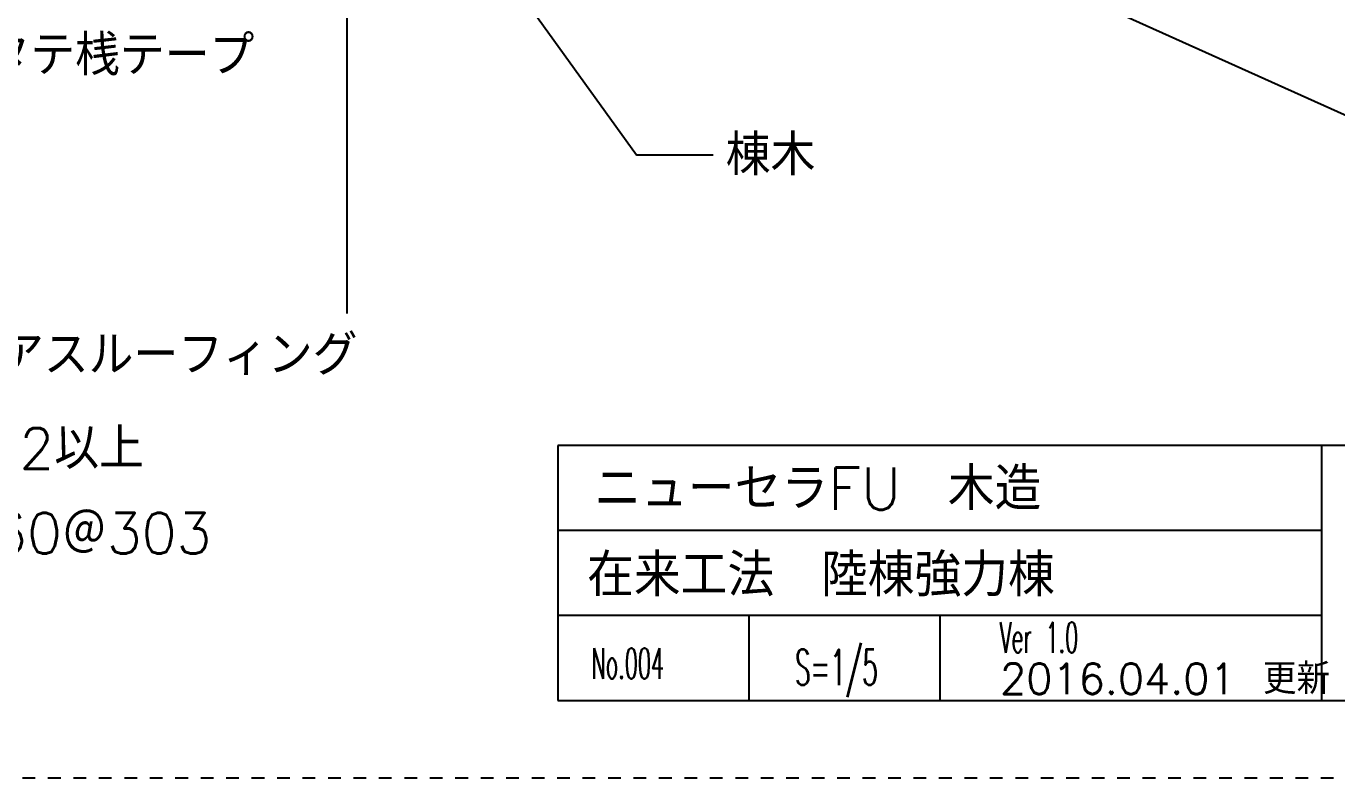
# Model space of a CAD drawing. Extents: x -1727 to 4652, y -2364 to 3340.
# Drawn here: x -845 to -331, y 0 to 295 of the extents above; entities that cross this region are included whole.
import ezdxf

# ---------------------------------------------------------------- set-up
doc = ezdxf.new("R2010")
doc.units = 0
doc.header["$LTSCALE"] = 5
doc.linetypes.add('DASHDOT', pattern=[43, 40, -1, 1, -1])
doc.linetypes.add('DOT', pattern=[2, 1, -1])
for name, color, linetype in [('0-0', 7, 'CONTINUOUS'), ('0-1', 7, 'CONTINUOUS'), ('0-3', 7, 'CONTINUOUS'), ('0-4', 7, 'CONTINUOUS'), ('0-A', 7, 'CONTINUOUS')]:
    doc.layers.add(name, color=color, linetype=linetype)
doc.styles.get("Standard").update_dxf_attribs({"font": 'txt.shx', "bigfont": 'extfont.shx'})

msp = doc.modelspace()

# ---------------------------------------------------------------- linework, layer by layer
at = {"layer": '0-0', "color": 7, "linetype": 'CONTINUOUS'}
for p, q in [((-636.506, 130.3427), (-636.506, 30.3427)), ((-36.506, 130.3427), (-636.506, 130.3427)), ((-336.506, 130.3427), (-336.506, 30.3427)), ((-336.506, 97.0093), (-636.506, 97.0093)), ((-336.506, 63.676), (-636.506, 63.676)), ((-561.506, 63.676), (-561.506, 30.3427)), ((-486.506, 63.676), (-486.506, 30.3427)), ((-636.506, 30.3427), (-36.506, 30.3427))]:
    msp.add_line(p, q, dxfattribs=at)
at = {"layer": '0-1', "color": 4, "linetype": 'DASHDOT'}
msp.add_line((-719.3386, 182.1867), (-719.3386, 828.4776), dxfattribs=at)
at = {"layer": '0-3', "color": 7, "linetype": 'CONTINUOUS'}
msp.add_lwpolyline([(-690.8396, 362.7009), (-605.5779, 244.4713), (-575.5779, 244.4713)], dxfattribs=at)
at = {"layer": '0-4', "color": 4, "linetype": 'DASHDOT'}
msp.add_line((-719.3386, 182.1867), (-719.3386, 828.4776), dxfattribs=at)
at = {"layer": '0-4', "color": 3, "linetype": 'CONTINUOUS'}
msp.add_line((-127.8056, 170.1803), (-719.3382, 436.3668), dxfattribs=at)
at = {"layer": '0-A', "color": 7, "linetype": 'DOT'}
msp.add_line((-1726.8095, 0), (4652.0253, 0), dxfattribs=at)

# ---------------------------------------------------------------- texts
at = {"layer": '0-0', "color": 7}
for s, height, p in [('ニューセラFU\u3000木造', 16.7, (-622.201, 105.1164)), ('在来工法\u3000陸棟強力棟', 16.7, (-625.0261, 71.2155)), ('2016.04.01 更新', 12, (-462.8225, 32.8402))]:
    msp.add_text(s, height=height, dxfattribs=at).set_placement(p)
at = {"layer": '0-0', "color": 7, "width": 0.5}
for s, height, p in [('Ver 1.0', 12, (-462.9149, 49.0536)), ('S=1/5', 14, (-543.3086, 36.309)), ('No.004', 12, (-623.3542, 38.8711))]:
    msp.add_text(s, height=height, dxfattribs=at).set_placement(p)
at = {"layer": '0-3', "color": 7}
for s, p in [('タテ桟テープ', (-861.3746, 275.5876)), ('棟木', (-570.5779, 236.4713)), ('下葺材：ゴムアスルーフィング', (-961.6547, 157.9677)), ('野地板ｔ＝12以上', (-949.7919, 121.2642)), ('垂木45ｘ60＠303', (-938.9778, 87.969))]:
    msp.add_text(s, height=16, dxfattribs=at).set_placement(p)

doc.saveas('drawing.dxf')
